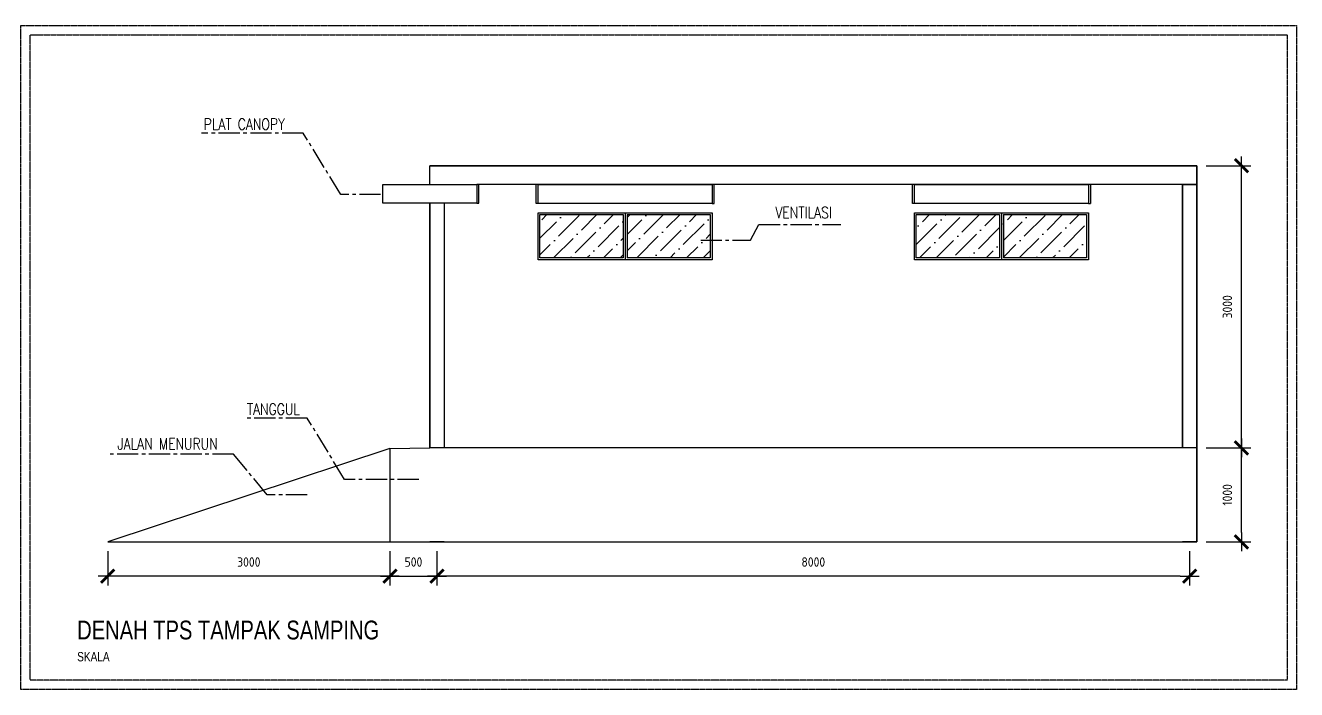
# Model space of a CAD drawing. Header units: millimetres. Extents: x 19989 to 114677, y -6335 to 49043.
# Drawn here: x 101166 to 114677, y 7841 to 14905 of the extents above; entities that cross this region are included whole.
import ezdxf

# ---------------------------------------------------------------- set-up
doc = ezdxf.new("R2010")
doc.units = ezdxf.units.MM
doc.header["$MEASUREMENT"] = 0
doc.linetypes.add('CENTER2', pattern=[1.125, 0.75, -0.125, 0.125, -0.125])
doc.layers.get('Defpoints').update_dxf_attribs({"lineweight": 0})
doc.styles.add('dD-RS', font='romans.shx', dxfattribs={"width": 0.8})
doc.styles.add('ISO9', font='iso9.shx')
doc.styles.add('THAI', font='', dxfattribs={"width": 0.8})
doc.styles.get('THAI').set_extended_font_data('VNI-Avo')
doc.dimstyles.new('DIM100', dxfattribs={"dimscale": 100, "dimtxt": 1, "dimasz": 1, "dimexe": 1, "dimexo": 1, "dimgap": 1, "dimtad": 1, "dimdec": 0, "dimzin": 0, "dimdsep": 46, "dimtxsty": 'ISO9', "dimblk1": 'TICK', "dimblk2": 'TICK', "dimsah": 1, "dimcen": 0.09, "dimclrd": 15, "dimclre": 15, "dimclrt": 1, "dimadec": 0, "dimazin": 0, "dimtfac": 1, "dimtdec": 0, "dimtofl": 0, "dimtmove": 2, "dimatfit": 3, "dimldrblk": 'TICK', "dimfxl": 1, "dimtolj": 1, "dimtzin": 0, "dimarcsym": 0})
pattern_1 = [(45, (1009.03, 0), (66.29126, 243.06796), [312.5, -62.5, 0, -62.5])]

# ---------------------------------------------------------------- blocks, each defined once
blk = doc.blocks.new('TICK')
at = {"color": 2}
blk.add_line((-1, 0), (1, 0), dxfattribs=at)
at = {"color": 2, "const_width": 0.3, "flags": 128}
blk.add_lwpolyline([(-0.71, -0.71), (0.71, 0.71)], dxfattribs=at)
blk = doc.blocks.new('*D27')
at = {"color": 15, "lineweight": -2, "transparency": 16777216}
for p, q in [((105040, 9312), (105040, 8948)), ((105540, 9312), (105540, 8948)), ((105140, 9048), (105440, 9048))]:
    blk.add_line(p, q, dxfattribs=at)
at = {"layer": 'Defpoints', "color": 0, "transparency": 16777216}
for p in [(105040, 9412), (105540, 9412), (105540, 9048)]:
    blk.add_point(p, dxfattribs=at)
at = {"color": 15, "lineweight": -2, "transparency": 16777216, "xscale": 100, "yscale": 100, "zscale": 100, "rotation": 180}
blk.add_blockref('TICK', (105040, 9048), dxfattribs=at)
at = {"color": 15, "lineweight": -2, "transparency": 16777216, "xscale": 100, "yscale": 100, "zscale": 100}
blk.add_blockref('TICK', (105540, 9048), dxfattribs=at)
at = {"color": 1, "transparency": 16777216, "insert": (105290, 9198), "char_height": 100, "attachment_point": 5, "style": 'ISO9'}
blk.add_mtext('\\A1;500', dxfattribs=at)
blk = doc.blocks.new('*D28')
at = {"color": 15, "lineweight": -2, "transparency": 16777216}
for p, q in [((113715, 10412), (114191, 10412)), ((114091, 9512), (114091, 10312)), ((113715, 9412), (114191, 9412))]:
    blk.add_line(p, q, dxfattribs=at)
at = {"layer": 'Defpoints', "color": 0, "transparency": 16777216}
for p in [(113615, 10412), (114091, 10412), (113615, 9412)]:
    blk.add_point(p, dxfattribs=at)
at = {"color": 15, "lineweight": -2, "transparency": 16777216, "xscale": 100, "yscale": 100, "zscale": 100}
for p, rotation in [((114091, 10412), 90), ((114091, 9412), 270)]:
    blk.add_blockref('TICK', p, dxfattribs=dict(at, rotation=rotation))
at = {"color": 1, "transparency": 16777216, "insert": (113941, 9912), "char_height": 100, "attachment_point": 5, "rotation": 90, "style": 'ISO9'}
blk.add_mtext('\\A1;1000', dxfattribs=at)
blk = doc.blocks.new('*D29')
at = {"color": 15, "lineweight": -2, "transparency": 16777216}
for p, q in [((113715, 13412), (114191, 13412)), ((114091, 10512), (114091, 13312)), ((113715, 10412), (114191, 10412))]:
    blk.add_line(p, q, dxfattribs=at)
at = {"layer": 'Defpoints', "color": 0, "transparency": 16777216}
for p in [(113615, 13412), (114091, 13412), (113615, 10412)]:
    blk.add_point(p, dxfattribs=at)
at = {"color": 15, "lineweight": -2, "transparency": 16777216, "xscale": 100, "yscale": 100, "zscale": 100}
for p, rotation in [((114091, 13412), 90), ((114091, 10412), 270)]:
    blk.add_blockref('TICK', p, dxfattribs=dict(at, rotation=rotation))
at = {"color": 1, "transparency": 16777216, "insert": (113941, 11912), "char_height": 100, "attachment_point": 5, "rotation": 90, "style": 'ISO9'}
blk.add_mtext('\\A1;3000', dxfattribs=at)
blk = doc.blocks.new('*D30')
at = {"color": 15, "lineweight": -2, "transparency": 16777216}
for p, q in [((105540, 9312), (105540, 8948)), ((113540, 9312), (113540, 8948)), ((113440, 9048), (105640, 9048))]:
    blk.add_line(p, q, dxfattribs=at)
at = {"layer": 'Defpoints', "color": 0, "transparency": 16777216}
for p in [(105540, 9412), (113540, 9412), (105540, 9048)]:
    blk.add_point(p, dxfattribs=at)
at = {"color": 15, "lineweight": -2, "transparency": 16777216, "xscale": 100, "yscale": 100, "zscale": 100, "rotation": 180}
blk.add_blockref('TICK', (105540, 9048), dxfattribs=at)
at = {"color": 15, "lineweight": -2, "transparency": 16777216, "xscale": 100, "yscale": 100, "zscale": 100}
blk.add_blockref('TICK', (113540, 9048), dxfattribs=at)
at = {"color": 1, "transparency": 16777216, "insert": (109540, 9198), "char_height": 100, "attachment_point": 5, "style": 'ISO9'}
blk.add_mtext('\\A1;8000', dxfattribs=at)
blk = doc.blocks.new('*D31')
at = {"color": 15, "lineweight": -2, "transparency": 16777216}
for p, q in [((102040, 9312), (102040, 8948)), ((105040, 9312), (105040, 8948)), ((104940, 9048), (102140, 9048))]:
    blk.add_line(p, q, dxfattribs=at)
at = {"layer": 'Defpoints', "color": 0, "transparency": 16777216}
for p in [(102040, 9412), (105040, 9412), (102040, 9048)]:
    blk.add_point(p, dxfattribs=at)
at = {"color": 15, "lineweight": -2, "transparency": 16777216, "xscale": 100, "yscale": 100, "zscale": 100, "rotation": 180}
blk.add_blockref('TICK', (102040, 9048), dxfattribs=at)
at = {"color": 15, "lineweight": -2, "transparency": 16777216, "xscale": 100, "yscale": 100, "zscale": 100}
blk.add_blockref('TICK', (105040, 9048), dxfattribs=at)
at = {"color": 1, "transparency": 16777216, "insert": (103540, 9198), "char_height": 100, "attachment_point": 5, "style": 'ISO9'}
blk.add_mtext('\\A1;3000', dxfattribs=at)

msp = doc.modelspace()

# ---------------------------------------------------------------- hatches: boundary and pattern name
h = msp.add_hatch()
h.set_pattern_fill('ANSI36', color=256, scale=1000)
h.set_pattern_definition(pattern_1)
h.paths.add_polyline_path([(107520, 12892.4), (106635, 12892.4), (106635, 12432.4), (107520, 12432.4)])
h.paths.add_polyline_path([(108445, 12892.4), (107560, 12892.4), (107560, 12432.4), (108445, 12432.4)])
h = msp.add_hatch()
h.set_pattern_fill('ANSI36', color=256, scale=1000)
h.set_pattern_definition(pattern_1)
h.paths.add_polyline_path([(111520, 12892.4), (110635, 12892.4), (110635, 12432.4), (111520, 12432.4)])
h.paths.add_polyline_path([(112445, 12892.4), (111560, 12892.4), (111560, 12432.4), (112445, 12432.4)])

# ---------------------------------------------------------------- linework, layer by layer
at = {"linetype": 'CENTER2'}
for points in [[(101115.7, 14904.7), (114676.8, 14904.7), (114676.8, 7841.3), (101115.7, 7841.3)], [(101215.7, 14804.7), (114576.8, 14804.7), (114576.8, 7941.3), (101215.7, 7941.3)]]:
    msp.add_lwpolyline(points, close=True, dxfattribs=at)
at = {"color": 116, "linetype": 'CENTER2', "ltscale": 300, "true_color": 0x136734}
for points in [[(104940.6, 13107.3), (104517.5, 13107.3), (104118.8, 13759), (103035.5, 13759)], [(108343.4, 12622), (108871.1, 12622), (108961.2, 12786), (109832.6, 12786)], [(105346.5, 10076.8), (104558.9, 10076.8), (104160.1, 10728.5), (103524.3, 10728.5)], [(104159.4, 9912.4), (103736.2, 9912.4), (103377.9, 10345.3), (102060.2, 10345.3)]]:
    msp.add_lwpolyline(points, dxfattribs=at)
for points in [[(105040, 9412.4), (113615, 9412.4), (113615, 13412.4), (105465, 13412.4)], [(105465, 13412.4), (113615, 13412.4), (113615, 13212.4), (105985, 13212.4)], [(105465, 13213.9), (105465, 13412.4)], [(109465, 13412.4), (109615, 13412.4)], [(113465, 9412.4), (113615, 9412.4), (113615, 13412.4), (113465, 13412.4)], [(105965, 13013.9), (105985, 13013.9), (105985, 13213.9), (105965, 13213.9)], [(106595, 13012.4), (106595, 13212.4)], [(108485, 13012.4), (108485, 13212.4)], [(110595, 13012.4), (110595, 13212.4)], [(112485, 13212.4), (112485, 13012.4)], [(113465, 13212.4), (113465, 10412.4)], [(113465, 10412.4), (113465, 13212.4), (113615, 13212.4), (113615, 9412.4), (113465, 9412.4)], [(105965, 13013.9), (105315, 13013.9)], [(105465, 13013.9), (105465, 10412.4)], [(105465, 10412.4), (105465, 13013.9)], [(105465, 10412.4), (105465, 13013.9)], [(105615, 13013.9), (105615, 10412.4)], [(105615, 13013.9), (105615, 10412.4)], [(106615, 13012.4), (106595, 13012.4)], [(108465, 13012.4), (108485, 13012.4)], [(110615, 13012.4), (110595, 13012.4)], [(112465, 13012.4), (112485, 13012.4)], [(107520, 12432.4), (106635, 12432.4), (106635, 12892.4), (107520, 12892.4)], [(107520, 12892.4), (107520, 12432.4)], [(107540, 12912.4), (107540, 12412.4)], [(107560, 12892.4), (107560, 12432.4)], [(107560, 12892.4), (108445, 12892.4), (108445, 12432.4), (107560, 12432.4)], [(111520, 12432.4), (110635, 12432.4), (110635, 12892.4), (111520, 12892.4)], [(111520, 12892.4), (111520, 12432.4)], [(111540, 12912.4), (111540, 12412.4)], [(111560, 12892.4), (112445, 12892.4), (112445, 12432.4), (111560, 12432.4)], [(111560, 12892.4), (111560, 12432.4)], [(105040.3, 10405.6), (102040.2, 9412.4), (105040.1, 9412.4)], [(105040, 9412.4), (113615, 9412.4), (113615, 10412.4), (105465, 10412.4)], [(105040.2, 10405.6), (105040, 9412.4)], [(105040.1, 10405.6), (105465, 10412.4)], [(105615, 9412.4), (105465, 9412.4)], [(105615, 9412.4), (105465, 9412.4)]]:
    msp.add_lwpolyline(points)
for points in [[(104965, 13213.9), (105965, 13213.9), (105965, 13013.9), (104965, 13013.9)], [(106615, 13212.4), (108465, 13212.4), (108465, 13012.4), (106615, 13012.4)], [(110615, 13212.4), (112465, 13212.4), (112465, 13012.4), (110615, 13012.4)], [(106615, 12912.4), (108465, 12912.4), (108465, 12412.4), (106615, 12412.4)], [(110615, 12912.4), (112465, 12912.4), (112465, 12412.4), (110615, 12412.4)]]:
    msp.add_lwpolyline(points, close=True)

# ---------------------------------------------------------------- texts
at = {"style": 'dD-RS', "width": 0.8}
for s, p in [('PLAT CANOPY', (103060.8, 13794.7)), ('VENTILASI', (109137.7, 12854.1)), ('TANGGUL', (103520.1, 10764.1)), ('JALAN MENURUN', (102143.7, 10394))]:
    msp.add_text(s, height=120, dxfattribs=at).set_placement(p)
at = {"linetype": 'CENTER2', "insert": (101715.8, 8574.7), "char_height": 200, "attachment_point": 1, "style": 'THAI'}
msp.add_mtext_dynamic_manual_height_columns('DENAH TPS TAMPAK SAMPING\\P{\\H0.5x;SKALA}', width=7448.993, gutter_width=4040.3, heights=[0], dxfattribs=at)

# ---------------------------------------------------------------- dimensions: what is measured, and where the dimension line sits
for base, p1, p2, picture, middle in [((114090.9, 13412.4), (113615, 10412.4), (113615, 13412.4), '*D29', (113940.9, 11912.4)), ((114090.9, 10412.4), (113615, 9412.4), (113615, 10412.4), '*D28', (113940.9, 9912.4))]:
    dim = msp.add_linear_dim(base=base, p1=p1, p2=p2, angle=90, dimstyle='DIM100')
    dim.commit()
    dim.dimension.update_dxf_attribs({"geometry": picture, "text_midpoint": middle})
for base, p1, p2, picture, middle in [((102040.2, 9047.7), (105040, 9412.4), (102040.2, 9412.4), '*D31', (103540.1, 9197.7)), ((105540, 9047.7), (105040, 9412.4), (105540, 9412.4), '*D27', (105290, 9197.7)), ((105540, 9047.7), (113540, 9412.4), (105540, 9412.4), '*D30', (109540, 9197.7))]:
    dim = msp.add_linear_dim(base=base, p1=p1, p2=p2, dimstyle='DIM100')
    dim.commit()
    dim.dimension.update_dxf_attribs({"geometry": picture, "text_midpoint": middle})

doc.saveas('drawing.dxf')
